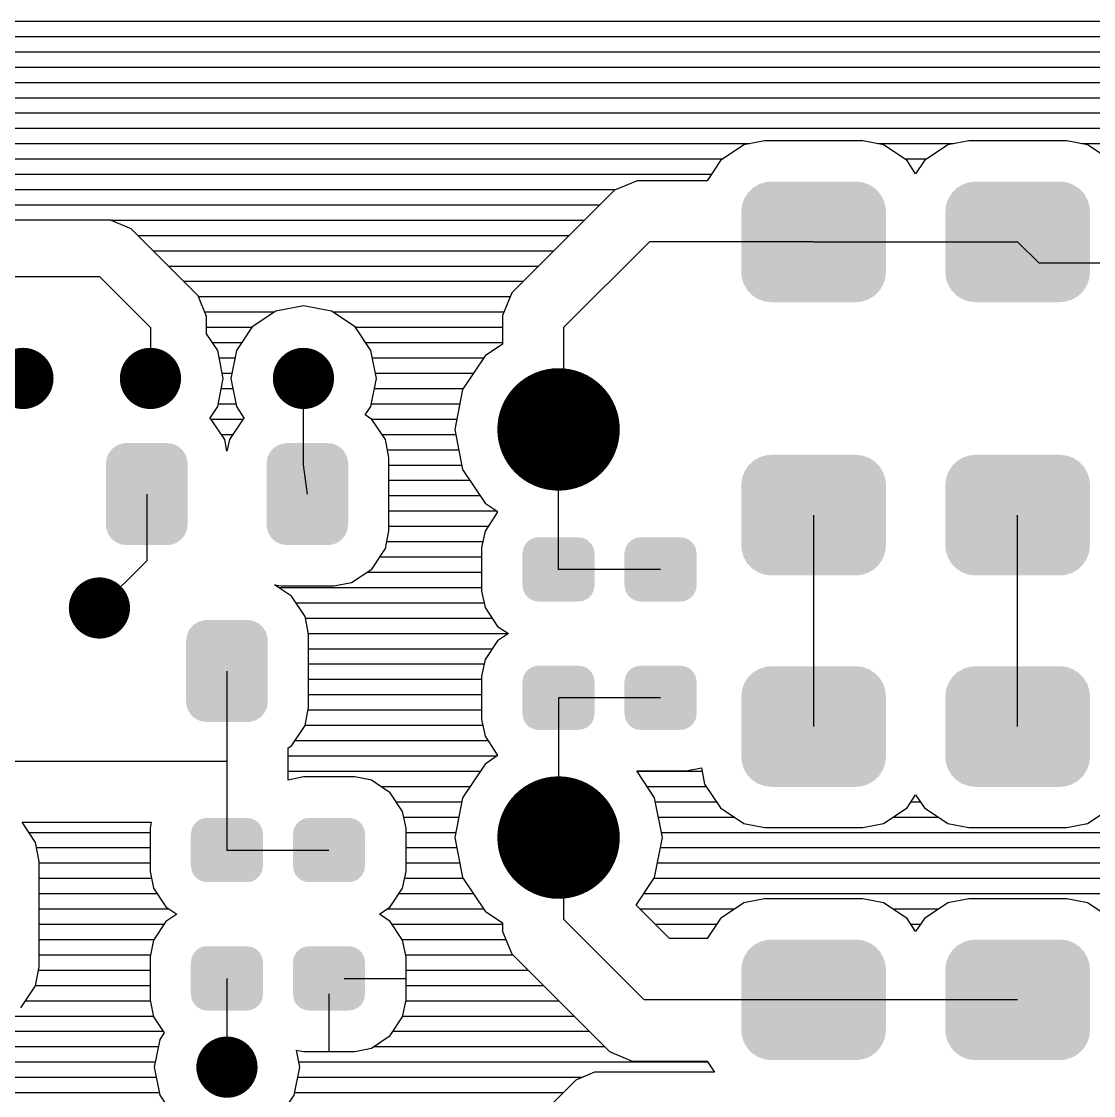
# Model space of a CAD drawing. Extents: x 295 to 953, y 10 to 290.
# Drawn here: x 612.27 to 642.96, y 228.35 to 259.1 of the extents above; entities that cross this region are included whole.
import ezdxf

# ---------------------------------------------------------------- set-up
doc = ezdxf.new("R2010")
doc.units = 0
doc.header["$LTSCALE"] = 5
doc.header["$MEASUREMENT"] = 0
doc.layers.get('0').update_dxf_attribs({"linetype": 'CONTINUOUS', "lineweight": 25})
doc.layers.add('DV-PEI-A6_BOT', color=7, linetype='CONTINUOUS')

msp = doc.modelspace()

# ---------------------------------------------------------------- linework, layer by layer
for points, const_width in [([(612.746, 248.878, -1), (611.869, 248.878, -1)], 0.876), ([(616.397, 248.878, -1), (615.521, 248.878, -1)], 0.876), ([(620.778, 248.878, -1), (619.902, 248.878, -1)], 0.876), ([(628.519, 247.418, -1), (626.766, 247.418, -1)], 1.753), ([(614.936, 242.306, -1), (614.06, 242.306, -1)], 0.876), ([(628.519, 235.734, -1), (626.766, 235.734, -1)], 1.753), ([(618.588, 229.162, -1), (617.711, 229.162, -1)], 0.876)]:
    msp.add_lwpolyline(points, format="xyb", close=True, dxfattribs=dict(const_width=const_width))
for points in [[(636.808, 254.206), (636.709, 254.311), (633.076, 254.206), (633.188, 254.311)], [(636.709, 254.311), (636.66, 254.343), (633.188, 254.311), (633.222, 254.343)], [(636.66, 254.343), (636.542, 254.421), (633.222, 254.343), (633.358, 254.421)], [(636.542, 254.421), (636.481, 254.443), (633.358, 254.421), (633.396, 254.443)], [(636.481, 254.443), (636.353, 254.49), (633.396, 254.443), (633.553, 254.49)], [(636.353, 254.49), (636.264, 254.5), (633.553, 254.49), (633.588, 254.5)], [(636.264, 254.5), (636.154, 254.513), (633.588, 254.5), (633.736, 254.513)], [(642.65, 254.206), (642.551, 254.311), (638.918, 254.206), (639.03, 254.311)], [(642.551, 254.311), (642.502, 254.343), (639.03, 254.311), (639.064, 254.343)], [(642.502, 254.343), (642.384, 254.421), (639.064, 254.343), (639.2, 254.421)], [(642.384, 254.421), (642.323, 254.443), (639.2, 254.421), (639.238, 254.443)], [(642.323, 254.443), (642.195, 254.49), (639.238, 254.443), (639.395, 254.49)], [(642.195, 254.49), (642.106, 254.5), (639.395, 254.49), (639.43, 254.5)], [(642.106, 254.5), (641.996, 254.513), (639.43, 254.5), (639.578, 254.513)], [(636.988, 253.85), (636.946, 253.991), (632.897, 253.85), (632.949, 253.991)], [(636.946, 253.991), (636.919, 254.039), (632.949, 253.991), (632.966, 254.039)], [(636.919, 254.039), (636.846, 254.165), (632.966, 254.039), (633.049, 254.165)], [(636.846, 254.165), (636.808, 254.206), (633.049, 254.165), (633.076, 254.206)], [(642.83, 253.85), (642.788, 253.991), (638.739, 253.85), (638.791, 253.991)], [(642.788, 253.991), (642.761, 254.039), (638.791, 253.991), (638.808, 254.039)], [(642.761, 254.039), (642.688, 254.165), (638.808, 254.039), (638.891, 254.165)], [(642.688, 254.165), (642.65, 254.206), (638.891, 254.165), (638.918, 254.206)], [(637.016, 253.651), (637.003, 253.799), (632.874, 253.651), (632.892, 253.799)], [(637.003, 253.799), (636.988, 253.85), (632.892, 253.799), (632.897, 253.85)], [(642.858, 253.651), (642.845, 253.799), (638.716, 253.651), (638.734, 253.799)], [(642.845, 253.799), (642.83, 253.85), (638.734, 253.799), (638.739, 253.85)], [(637.016, 251.922), (637.016, 253.651), (632.874, 251.922), (632.874, 253.651)], [(642.858, 251.922), (642.858, 253.651), (638.716, 251.922), (638.716, 253.651)], [(636.999, 251.774), (637.016, 251.922), (632.887, 251.774), (632.874, 251.922)], [(642.841, 251.774), (642.858, 251.922), (638.729, 251.774), (638.716, 251.922)], [(636.993, 251.723), (636.999, 251.774), (632.902, 251.723), (632.887, 251.774)], [(636.941, 251.582), (636.993, 251.723), (632.944, 251.582), (632.902, 251.723)], [(636.924, 251.535), (636.941, 251.582), (632.971, 251.535), (632.944, 251.582)], [(636.841, 251.408), (636.924, 251.535), (633.044, 251.408), (632.971, 251.535)], [(642.835, 251.723), (642.841, 251.774), (638.744, 251.723), (638.729, 251.774)], [(642.783, 251.582), (642.835, 251.723), (638.786, 251.582), (638.744, 251.723)], [(642.766, 251.535), (642.783, 251.582), (638.813, 251.535), (638.786, 251.582)], [(642.683, 251.408), (642.766, 251.535), (638.886, 251.408), (638.813, 251.535)], [(636.814, 251.368), (636.841, 251.408), (633.082, 251.368), (633.044, 251.408)], [(636.702, 251.263), (636.814, 251.368), (633.181, 251.263), (633.082, 251.368)], [(636.668, 251.23), (636.702, 251.263), (633.23, 251.23), (633.181, 251.263)], [(636.533, 251.152), (636.668, 251.23), (633.349, 251.152), (633.23, 251.23)], [(642.656, 251.368), (642.683, 251.408), (638.924, 251.368), (638.886, 251.408)], [(642.544, 251.263), (642.656, 251.368), (639.023, 251.263), (638.924, 251.368)], [(642.51, 251.23), (642.544, 251.263), (639.072, 251.23), (639.023, 251.263)], [(642.375, 251.152), (642.51, 251.23), (639.191, 251.152), (639.072, 251.23)], [(636.495, 251.13), (636.533, 251.152), (633.409, 251.13), (633.349, 251.152)], [(636.338, 251.084), (636.495, 251.13), (633.537, 251.084), (633.409, 251.13)], [(636.303, 251.073), (636.338, 251.084), (633.626, 251.073), (633.537, 251.084)], [(636.154, 251.06), (636.303, 251.073), (633.736, 251.06), (633.626, 251.073)], [(642.337, 251.13), (642.375, 251.152), (639.251, 251.13), (639.191, 251.152)], [(642.18, 251.084), (642.337, 251.13), (639.379, 251.084), (639.251, 251.13)], [(642.145, 251.073), (642.18, 251.084), (639.468, 251.073), (639.379, 251.084)], [(641.996, 251.06), (642.145, 251.073), (639.578, 251.06), (639.468, 251.073)], [(616.815, 246.881), (616.751, 246.935), (614.883, 246.881), (614.967, 246.935)], [(616.751, 246.935), (616.672, 246.971), (614.967, 246.935), (615.021, 246.971)], [(616.672, 246.971), (616.601, 247.003), (615.021, 246.971), (615.126, 247.003)], [(616.601, 247.003), (616.487, 247.02), (615.126, 247.003), (615.179, 247.02)], [(616.487, 247.02), (616.438, 247.027), (615.179, 247.02), (615.269, 247.027)], [(621.412, 246.881), (621.349, 246.935), (619.481, 246.881), (619.564, 246.935)], [(621.349, 246.935), (621.269, 246.971), (619.564, 246.935), (619.619, 246.971)], [(621.269, 246.971), (621.199, 247.003), (619.619, 246.971), (619.724, 247.003)], [(621.199, 247.003), (621.085, 247.02), (619.724, 247.003), (619.777, 247.02)], [(621.085, 247.02), (621.035, 247.027), (619.777, 247.02), (619.867, 247.027)], [(617.015, 246.533), (616.993, 246.606), (614.698, 246.533), (614.708, 246.606)], [(616.993, 246.606), (616.967, 246.69), (614.708, 246.606), (614.747, 246.69)], [(616.967, 246.69), (616.924, 246.756), (614.747, 246.69), (614.776, 246.756)], [(616.924, 246.756), (616.876, 246.828), (614.776, 246.756), (614.838, 246.828)], [(616.876, 246.828), (616.815, 246.881), (614.838, 246.828), (614.883, 246.881)], [(621.613, 246.533), (621.59, 246.606), (619.296, 246.533), (619.306, 246.606)], [(621.59, 246.606), (621.564, 246.69), (619.306, 246.606), (619.344, 246.69)], [(621.564, 246.69), (621.521, 246.756), (619.344, 246.69), (619.374, 246.756)], [(621.521, 246.756), (621.474, 246.828), (619.374, 246.756), (619.436, 246.828)], [(621.474, 246.828), (621.412, 246.881), (619.436, 246.828), (619.481, 246.881)], [(636.66, 246.521), (636.542, 246.599), (633.222, 246.521), (633.358, 246.599)], [(636.542, 246.599), (636.481, 246.621), (633.358, 246.599), (633.396, 246.621)], [(636.481, 246.621), (636.353, 246.667), (633.396, 246.621), (633.553, 246.667)], [(636.353, 246.667), (636.264, 246.678), (633.553, 246.667), (633.588, 246.678)], [(636.264, 246.678), (636.154, 246.691), (633.588, 246.678), (633.736, 246.691)], [(642.502, 246.521), (642.384, 246.599), (639.064, 246.521), (639.2, 246.599)], [(642.384, 246.599), (642.323, 246.621), (639.2, 246.599), (639.238, 246.621)], [(642.323, 246.621), (642.195, 246.667), (639.238, 246.621), (639.395, 246.667)], [(642.195, 246.667), (642.106, 246.678), (639.395, 246.667), (639.43, 246.678)], [(642.106, 246.678), (641.996, 246.691), (639.43, 246.678), (639.578, 246.691)], [(617.022, 246.442), (617.015, 246.533), (614.685, 246.442), (614.698, 246.533)], [(617.022, 244.69), (617.022, 246.442), (614.685, 244.69), (614.685, 246.442)], [(621.62, 246.442), (621.613, 246.533), (619.283, 246.442), (619.296, 246.533)], [(621.62, 244.69), (621.62, 246.442), (619.283, 244.69), (619.283, 246.442)], [(636.919, 246.216), (636.846, 246.343), (632.966, 246.216), (633.049, 246.343)], [(636.846, 246.343), (636.808, 246.383), (633.049, 246.343), (633.076, 246.383)], [(636.808, 246.383), (636.709, 246.489), (633.076, 246.383), (633.188, 246.489)], [(636.709, 246.489), (636.66, 246.521), (633.188, 246.489), (633.222, 246.521)], [(642.761, 246.216), (642.688, 246.343), (638.808, 246.216), (638.891, 246.343)], [(642.688, 246.343), (642.65, 246.383), (638.891, 246.343), (638.918, 246.383)], [(642.65, 246.383), (642.551, 246.489), (638.918, 246.383), (639.03, 246.489)], [(642.551, 246.489), (642.502, 246.521), (639.03, 246.489), (639.064, 246.521)], [(637.016, 245.829), (637.003, 245.977), (632.874, 245.829), (632.892, 245.977)], [(637.003, 245.977), (636.988, 246.028), (632.892, 245.977), (632.897, 246.028)], [(636.988, 246.028), (636.946, 246.169), (632.897, 246.028), (632.949, 246.169)], [(636.946, 246.169), (636.919, 246.216), (632.949, 246.169), (632.966, 246.216)], [(642.858, 245.829), (642.845, 245.977), (638.716, 245.829), (638.734, 245.977)], [(642.845, 245.977), (642.83, 246.028), (638.734, 245.977), (638.739, 246.028)], [(642.83, 246.028), (642.788, 246.169), (638.739, 246.028), (638.791, 246.169)], [(642.788, 246.169), (642.761, 246.216), (638.791, 246.169), (638.808, 246.216)], [(637.016, 244.1), (637.016, 245.829), (632.874, 244.1), (632.874, 245.829)], [(642.858, 244.1), (642.858, 245.829), (638.716, 244.1), (638.716, 245.829)], [(617.009, 244.599), (617.022, 244.69), (614.692, 244.599), (614.685, 244.69)], [(616.999, 244.527), (617.009, 244.599), (614.714, 244.527), (614.692, 244.599)], [(616.96, 244.442), (616.999, 244.527), (614.74, 244.442), (614.714, 244.527)], [(616.931, 244.376), (616.96, 244.442), (614.783, 244.376), (614.74, 244.442)], [(621.607, 244.599), (621.62, 244.69), (619.29, 244.599), (619.283, 244.69)], [(621.596, 244.527), (621.607, 244.599), (619.312, 244.527), (619.29, 244.599)], [(621.558, 244.442), (621.596, 244.527), (619.338, 244.442), (619.312, 244.527)], [(621.528, 244.376), (621.558, 244.442), (619.381, 244.376), (619.338, 244.442)], [(616.869, 244.304), (616.931, 244.376), (614.831, 244.304), (614.783, 244.376)], [(616.824, 244.251), (616.869, 244.304), (614.892, 244.251), (614.831, 244.304)], [(616.741, 244.197), (616.824, 244.251), (614.956, 244.197), (614.892, 244.251)], [(616.686, 244.161), (616.741, 244.197), (615.035, 244.161), (614.956, 244.197)], [(616.581, 244.129), (616.686, 244.161), (615.106, 244.129), (615.035, 244.161)], [(616.528, 244.113), (616.581, 244.129), (615.22, 244.113), (615.106, 244.129)], [(621.466, 244.304), (621.528, 244.376), (619.428, 244.304), (619.381, 244.376)], [(621.421, 244.251), (621.466, 244.304), (619.49, 244.251), (619.428, 244.304)], [(621.338, 244.197), (621.421, 244.251), (619.554, 244.197), (619.49, 244.251)], [(621.283, 244.161), (621.338, 244.197), (619.633, 244.161), (619.554, 244.197)], [(621.179, 244.129), (621.283, 244.161), (619.704, 244.129), (619.633, 244.161)], [(621.126, 244.113), (621.179, 244.129), (619.818, 244.113), (619.704, 244.129)], [(628.648, 244.016), (628.592, 244.133), (626.635, 244.016), (626.696, 244.133)], [(628.592, 244.133), (628.58, 244.145), (626.696, 244.133), (626.702, 244.145)], [(628.58, 244.145), (628.491, 244.238), (626.702, 244.145), (626.797, 244.238)], [(628.491, 244.238), (628.474, 244.247), (626.797, 244.238), (626.807, 244.247)], [(628.474, 244.247), (628.362, 244.306), (626.807, 244.247), (626.928, 244.306)], [(628.362, 244.306), (628.334, 244.311), (626.928, 244.306), (626.938, 244.311)], [(628.334, 244.311), (628.218, 244.331), (626.938, 244.311), (627.067, 244.331)], [(631.569, 244.016), (631.513, 244.133), (629.556, 244.016), (629.617, 244.133)], [(631.513, 244.133), (631.501, 244.145), (629.617, 244.133), (629.623, 244.145)], [(631.501, 244.145), (631.412, 244.238), (629.623, 244.145), (629.718, 244.238)], [(631.412, 244.238), (631.395, 244.247), (629.718, 244.238), (629.728, 244.247)], [(631.395, 244.247), (631.283, 244.306), (629.728, 244.247), (629.849, 244.306)], [(631.283, 244.306), (631.255, 244.311), (629.849, 244.306), (629.859, 244.311)], [(631.255, 244.311), (631.139, 244.331), (629.859, 244.311), (629.988, 244.331)], [(616.438, 244.106), (616.528, 244.113), (615.269, 244.106), (615.22, 244.113)], [(621.035, 244.106), (621.126, 244.113), (619.867, 244.106), (619.818, 244.113)], [(628.677, 242.949), (628.677, 243.872), (626.609, 242.949), (626.609, 243.872)], [(628.674, 243.872), (628.655, 244.001), (626.612, 243.872), (626.632, 244.001)], [(628.655, 244.001), (628.648, 244.016), (626.632, 244.001), (626.635, 244.016)], [(631.598, 242.949), (631.598, 243.872), (629.53, 242.949), (629.53, 243.872)], [(631.595, 243.872), (631.576, 244.001), (629.533, 243.872), (629.553, 244.001)], [(631.576, 244.001), (631.569, 244.016), (629.553, 244.001), (629.556, 244.016)], [(636.999, 243.952), (637.016, 244.1), (632.887, 243.952), (632.874, 244.1)], [(636.993, 243.901), (636.999, 243.952), (632.902, 243.901), (632.887, 243.952)], [(636.941, 243.76), (636.993, 243.901), (632.944, 243.76), (632.902, 243.901)], [(642.841, 243.952), (642.858, 244.1), (638.729, 243.952), (638.716, 244.1)], [(642.835, 243.901), (642.841, 243.952), (638.744, 243.901), (638.729, 243.952)], [(642.783, 243.76), (642.835, 243.901), (638.786, 243.76), (638.744, 243.901)], [(636.924, 243.713), (636.941, 243.76), (632.971, 243.713), (632.944, 243.76)], [(636.841, 243.586), (636.924, 243.713), (633.044, 243.586), (632.971, 243.713)], [(636.814, 243.545), (636.841, 243.586), (633.082, 243.545), (633.044, 243.586)], [(636.702, 243.44), (636.814, 243.545), (633.181, 243.44), (633.082, 243.545)], [(642.766, 243.713), (642.783, 243.76), (638.813, 243.713), (638.786, 243.76)], [(642.683, 243.586), (642.766, 243.713), (638.886, 243.586), (638.813, 243.713)], [(642.656, 243.545), (642.683, 243.586), (638.924, 243.545), (638.886, 243.586)], [(642.544, 243.44), (642.656, 243.545), (639.023, 243.44), (638.924, 243.545)], [(636.668, 243.408), (636.702, 243.44), (633.23, 243.408), (633.181, 243.44)], [(636.533, 243.33), (636.668, 243.408), (633.349, 243.33), (633.23, 243.408)], [(636.495, 243.308), (636.533, 243.33), (633.409, 243.308), (633.349, 243.33)], [(636.338, 243.261), (636.495, 243.308), (633.537, 243.261), (633.409, 243.308)], [(636.303, 243.251), (636.338, 243.261), (633.626, 243.251), (633.537, 243.261)], [(636.154, 243.238), (636.303, 243.251), (633.736, 243.238), (633.626, 243.251)], [(642.51, 243.408), (642.544, 243.44), (639.072, 243.408), (639.023, 243.44)], [(642.375, 243.33), (642.51, 243.408), (639.191, 243.33), (639.072, 243.408)], [(642.337, 243.308), (642.375, 243.33), (639.251, 243.308), (639.191, 243.33)], [(642.18, 243.261), (642.337, 243.308), (639.379, 243.261), (639.251, 243.308)], [(642.145, 243.251), (642.18, 243.261), (639.468, 243.251), (639.379, 243.261)], [(641.996, 243.238), (642.145, 243.251), (639.578, 243.238), (639.468, 243.251)], [(628.653, 242.819), (628.674, 242.949), (626.63, 242.819), (626.612, 242.949)], [(631.574, 242.819), (631.595, 242.949), (629.551, 242.819), (629.533, 242.949)], [(628.651, 242.805), (628.653, 242.819), (626.637, 242.805), (626.63, 242.819)], [(628.59, 242.688), (628.651, 242.805), (626.693, 242.688), (626.637, 242.805)], [(628.583, 242.675), (628.59, 242.688), (626.705, 242.675), (626.693, 242.688)], [(628.488, 242.583), (628.583, 242.675), (626.794, 242.583), (626.705, 242.675)], [(631.572, 242.805), (631.574, 242.819), (629.558, 242.805), (629.551, 242.819)], [(631.511, 242.688), (631.572, 242.805), (629.614, 242.688), (629.558, 242.805)], [(631.504, 242.675), (631.511, 242.688), (629.626, 242.675), (629.614, 242.688)], [(631.409, 242.583), (631.504, 242.675), (629.715, 242.583), (629.626, 242.675)], [(628.479, 242.574), (628.488, 242.583), (626.811, 242.574), (626.794, 242.583)], [(628.357, 242.514), (628.479, 242.574), (626.923, 242.514), (626.811, 242.574)], [(628.347, 242.51), (628.357, 242.514), (626.951, 242.51), (626.923, 242.514)], [(628.218, 242.49), (628.347, 242.51), (627.067, 242.49), (626.951, 242.51)], [(631.4, 242.574), (631.409, 242.583), (629.732, 242.574), (629.715, 242.583)], [(631.278, 242.514), (631.4, 242.574), (629.844, 242.514), (629.732, 242.574)], [(631.268, 242.51), (631.278, 242.514), (629.872, 242.51), (629.844, 242.514)], [(631.139, 242.49), (631.268, 242.51), (629.988, 242.49), (629.872, 242.51)], [(619.263, 241.625), (619.22, 241.691), (617.043, 241.625), (617.072, 241.691)], [(619.22, 241.691), (619.172, 241.763), (617.072, 241.691), (617.134, 241.763)], [(619.172, 241.763), (619.111, 241.816), (617.134, 241.763), (617.179, 241.816)], [(619.111, 241.816), (619.047, 241.87), (617.179, 241.816), (617.262, 241.87)], [(619.047, 241.87), (618.968, 241.906), (617.262, 241.87), (617.317, 241.906)], [(618.968, 241.906), (618.897, 241.938), (617.317, 241.906), (617.422, 241.938)], [(618.897, 241.938), (618.783, 241.955), (617.422, 241.938), (617.475, 241.955)], [(618.783, 241.955), (618.734, 241.962), (617.475, 241.955), (617.565, 241.962)], [(619.318, 241.377), (619.311, 241.468), (616.981, 241.377), (616.994, 241.468)], [(619.318, 239.625), (619.318, 241.377), (616.981, 239.625), (616.981, 241.377)], [(619.311, 241.468), (619.289, 241.541), (616.994, 241.468), (617.004, 241.541)], [(619.289, 241.541), (619.263, 241.625), (617.004, 241.541), (617.043, 241.625)], [(628.648, 240.341), (628.592, 240.458), (626.635, 240.341), (626.696, 240.458)], [(628.592, 240.458), (628.58, 240.471), (626.696, 240.458), (626.702, 240.471)], [(628.58, 240.471), (628.491, 240.564), (626.702, 240.471), (626.797, 240.564)], [(628.491, 240.564), (628.474, 240.573), (626.797, 240.564), (626.807, 240.573)], [(628.474, 240.573), (628.362, 240.632), (626.807, 240.573), (626.928, 240.632)], [(628.362, 240.632), (628.334, 240.636), (626.928, 240.632), (626.938, 240.636)], [(628.334, 240.636), (628.218, 240.656), (626.938, 240.636), (627.067, 240.656)], [(631.569, 240.341), (631.513, 240.458), (629.556, 240.341), (629.617, 240.458)], [(631.513, 240.458), (631.501, 240.471), (629.617, 240.458), (629.623, 240.471)], [(631.501, 240.471), (631.412, 240.564), (629.623, 240.471), (629.718, 240.564)], [(631.412, 240.564), (631.395, 240.573), (629.718, 240.564), (629.728, 240.573)], [(631.395, 240.573), (631.283, 240.632), (629.728, 240.573), (629.849, 240.632)], [(631.283, 240.632), (631.255, 240.636), (629.849, 240.632), (629.859, 240.636)], [(631.255, 240.636), (631.139, 240.656), (629.859, 240.636), (629.988, 240.656)], [(636.709, 240.436), (636.66, 240.468), (633.188, 240.436), (633.222, 240.468)], [(636.66, 240.468), (636.542, 240.546), (633.222, 240.468), (633.358, 240.546)], [(636.542, 240.546), (636.481, 240.568), (633.358, 240.546), (633.396, 240.568)], [(636.481, 240.568), (636.353, 240.615), (633.396, 240.568), (633.553, 240.615)], [(636.353, 240.615), (636.264, 240.626), (633.553, 240.615), (633.588, 240.626)], [(636.264, 240.626), (636.154, 240.638), (633.588, 240.626), (633.736, 240.638)], [(642.551, 240.436), (642.502, 240.468), (639.03, 240.436), (639.064, 240.468)], [(642.502, 240.468), (642.384, 240.546), (639.064, 240.468), (639.2, 240.546)], [(642.384, 240.546), (642.323, 240.568), (639.2, 240.546), (639.238, 240.568)], [(642.323, 240.568), (642.195, 240.615), (639.238, 240.568), (639.395, 240.615)], [(642.195, 240.615), (642.106, 240.626), (639.395, 240.615), (639.43, 240.626)], [(642.106, 240.626), (641.996, 240.638), (639.43, 240.626), (639.578, 240.638)], [(628.677, 239.274), (628.677, 240.197), (626.609, 239.274), (626.609, 240.197)], [(628.674, 240.197), (628.655, 240.327), (626.612, 240.197), (626.632, 240.327)], [(628.655, 240.327), (628.648, 240.341), (626.632, 240.327), (626.635, 240.341)], [(631.598, 239.274), (631.598, 240.197), (629.53, 239.274), (629.53, 240.197)], [(631.595, 240.197), (631.576, 240.327), (629.533, 240.197), (629.553, 240.327)], [(631.576, 240.327), (631.569, 240.341), (629.553, 240.327), (629.556, 240.341)], [(636.946, 240.117), (636.919, 240.164), (632.949, 240.117), (632.966, 240.164)], [(636.919, 240.164), (636.846, 240.29), (632.966, 240.164), (633.049, 240.29)], [(636.846, 240.29), (636.808, 240.331), (633.049, 240.29), (633.076, 240.331)], [(636.808, 240.331), (636.709, 240.436), (633.076, 240.331), (633.188, 240.436)], [(642.788, 240.117), (642.761, 240.164), (638.791, 240.117), (638.808, 240.164)], [(642.761, 240.164), (642.688, 240.29), (638.808, 240.164), (638.891, 240.29)], [(642.688, 240.29), (642.65, 240.331), (638.891, 240.29), (638.918, 240.331)], [(642.65, 240.331), (642.551, 240.436), (638.918, 240.331), (639.03, 240.436)], [(637.016, 239.777), (637.003, 239.925), (632.874, 239.777), (632.892, 239.925)], [(637.003, 239.925), (636.988, 239.976), (632.892, 239.925), (632.897, 239.976)], [(636.988, 239.976), (636.946, 240.117), (632.897, 239.976), (632.949, 240.117)], [(642.858, 239.777), (642.845, 239.925), (638.716, 239.777), (638.734, 239.925)], [(642.845, 239.925), (642.83, 239.976), (638.734, 239.925), (638.739, 239.976)], [(642.83, 239.976), (642.788, 240.117), (638.739, 239.976), (638.791, 240.117)], [(619.305, 239.534), (619.318, 239.625), (616.988, 239.534), (616.981, 239.625)], [(619.295, 239.462), (619.305, 239.534), (617.01, 239.462), (616.988, 239.534)], [(637.016, 238.047), (637.016, 239.777), (632.874, 238.047), (632.874, 239.777)], [(642.858, 238.047), (642.858, 239.777), (638.716, 238.047), (638.716, 239.777)], [(619.256, 239.377), (619.295, 239.462), (617.036, 239.377), (617.01, 239.462)], [(619.227, 239.311), (619.256, 239.377), (617.079, 239.311), (617.036, 239.377)], [(619.165, 239.239), (619.227, 239.311), (617.127, 239.239), (617.079, 239.311)], [(619.12, 239.186), (619.165, 239.239), (617.188, 239.186), (617.127, 239.239)], [(628.653, 239.145), (628.674, 239.274), (626.63, 239.145), (626.612, 239.274)], [(631.574, 239.145), (631.595, 239.274), (629.551, 239.145), (629.533, 239.274)], [(619.036, 239.132), (619.12, 239.186), (617.252, 239.132), (617.188, 239.186)], [(618.982, 239.096), (619.036, 239.132), (617.331, 239.096), (617.252, 239.132)], [(618.877, 239.064), (618.982, 239.096), (617.402, 239.064), (617.331, 239.096)], [(618.824, 239.048), (618.877, 239.064), (617.516, 239.048), (617.402, 239.064)], [(618.734, 239.041), (618.824, 239.048), (617.565, 239.041), (617.516, 239.048)], [(628.651, 239.13), (628.653, 239.145), (626.637, 239.13), (626.63, 239.145)], [(628.59, 239.013), (628.651, 239.13), (626.693, 239.013), (626.637, 239.13)], [(628.583, 239.001), (628.59, 239.013), (626.705, 239.001), (626.693, 239.013)], [(628.488, 238.908), (628.583, 239.001), (626.794, 238.908), (626.705, 239.001)], [(628.479, 238.899), (628.488, 238.908), (626.811, 238.899), (626.794, 238.908)], [(631.572, 239.13), (631.574, 239.145), (629.558, 239.13), (629.551, 239.145)], [(631.511, 239.013), (631.572, 239.13), (629.614, 239.013), (629.558, 239.13)], [(631.504, 239.001), (631.511, 239.013), (629.626, 239.001), (629.614, 239.013)], [(631.409, 238.908), (631.504, 239.001), (629.715, 238.908), (629.626, 239.001)], [(631.4, 238.899), (631.409, 238.908), (629.732, 238.899), (629.715, 238.908)], [(628.357, 238.84), (628.479, 238.899), (626.923, 238.84), (626.811, 238.899)], [(628.347, 238.835), (628.357, 238.84), (626.951, 238.835), (626.923, 238.84)], [(628.218, 238.816), (628.347, 238.835), (627.067, 238.816), (626.951, 238.835)], [(631.278, 238.84), (631.4, 238.899), (629.844, 238.84), (629.732, 238.899)], [(631.268, 238.835), (631.278, 238.84), (629.872, 238.835), (629.844, 238.84)], [(631.139, 238.816), (631.268, 238.835), (629.988, 238.816), (629.872, 238.835)], [(636.999, 237.899), (637.016, 238.047), (632.887, 237.899), (632.874, 238.047)], [(642.841, 237.899), (642.858, 238.047), (638.729, 237.899), (638.716, 238.047)], [(636.993, 237.848), (636.999, 237.899), (632.902, 237.848), (632.887, 237.899)], [(636.941, 237.707), (636.993, 237.848), (632.944, 237.707), (632.902, 237.848)], [(636.924, 237.66), (636.941, 237.707), (632.971, 237.66), (632.944, 237.707)], [(642.835, 237.848), (642.841, 237.899), (638.744, 237.848), (638.729, 237.899)], [(642.783, 237.707), (642.835, 237.848), (638.786, 237.707), (638.744, 237.848)], [(642.766, 237.66), (642.783, 237.707), (638.813, 237.66), (638.786, 237.707)], [(636.841, 237.534), (636.924, 237.66), (633.044, 237.534), (632.971, 237.66)], [(636.814, 237.493), (636.841, 237.534), (633.082, 237.493), (633.044, 237.534)], [(636.702, 237.388), (636.814, 237.493), (633.181, 237.388), (633.082, 237.493)], [(636.668, 237.356), (636.702, 237.388), (633.23, 237.356), (633.181, 237.388)], [(642.683, 237.534), (642.766, 237.66), (638.886, 237.534), (638.813, 237.66)], [(642.656, 237.493), (642.683, 237.534), (638.924, 237.493), (638.886, 237.534)], [(642.544, 237.388), (642.656, 237.493), (639.023, 237.388), (638.924, 237.493)], [(642.51, 237.356), (642.544, 237.388), (639.072, 237.356), (639.023, 237.388)], [(636.533, 237.278), (636.668, 237.356), (633.349, 237.278), (633.23, 237.356)], [(636.495, 237.256), (636.533, 237.278), (633.409, 237.256), (633.349, 237.278)], [(636.338, 237.209), (636.495, 237.256), (633.537, 237.209), (633.409, 237.256)], [(636.303, 237.199), (636.338, 237.209), (633.626, 237.199), (633.537, 237.209)], [(636.154, 237.186), (636.303, 237.199), (633.736, 237.186), (633.626, 237.199)], [(642.375, 237.278), (642.51, 237.356), (639.191, 237.278), (639.072, 237.356)], [(642.337, 237.256), (642.375, 237.278), (639.251, 237.256), (639.191, 237.278)], [(642.18, 237.209), (642.337, 237.256), (639.379, 237.209), (639.251, 237.256)], [(642.145, 237.199), (642.18, 237.209), (639.468, 237.199), (639.379, 237.209)], [(641.996, 237.186), (642.145, 237.199), (639.578, 237.186), (639.468, 237.199)], [(619.087, 236.113), (618.998, 236.205), (617.209, 236.113), (617.304, 236.205)], [(618.998, 236.205), (618.981, 236.215), (617.304, 236.205), (617.313, 236.215)], [(618.981, 236.215), (618.869, 236.274), (617.313, 236.215), (617.435, 236.274)], [(618.869, 236.274), (618.841, 236.278), (617.435, 236.274), (617.445, 236.278)], [(618.841, 236.278), (618.725, 236.298), (617.445, 236.278), (617.574, 236.298)], [(622.008, 236.113), (621.919, 236.205), (620.13, 236.113), (620.225, 236.205)], [(621.919, 236.205), (621.902, 236.215), (620.225, 236.205), (620.234, 236.215)], [(621.902, 236.215), (621.79, 236.274), (620.234, 236.215), (620.356, 236.274)], [(621.79, 236.274), (621.762, 236.278), (620.356, 236.274), (620.366, 236.278)], [(621.762, 236.278), (621.646, 236.298), (620.366, 236.278), (620.495, 236.298)], [(619.183, 234.916), (619.183, 235.839), (617.115, 234.916), (617.115, 235.839)], [(619.181, 235.839), (619.162, 235.969), (617.118, 235.839), (617.139, 235.969)], [(619.162, 235.969), (619.155, 235.983), (617.139, 235.969), (617.142, 235.983)], [(619.155, 235.983), (619.099, 236.1), (617.142, 235.983), (617.202, 236.1)], [(619.099, 236.1), (619.087, 236.113), (617.202, 236.1), (617.209, 236.113)], [(622.104, 234.916), (622.104, 235.839), (620.036, 234.916), (620.036, 235.839)], [(622.102, 235.839), (622.083, 235.969), (620.039, 235.839), (620.06, 235.969)], [(622.083, 235.969), (622.076, 235.983), (620.06, 235.969), (620.063, 235.983)], [(622.076, 235.983), (622.02, 236.1), (620.063, 235.983), (620.123, 236.1)], [(622.02, 236.1), (622.008, 236.113), (620.123, 236.1), (620.13, 236.113)], [(619.16, 234.787), (619.181, 234.916), (617.137, 234.787), (617.118, 234.916)], [(622.081, 234.787), (622.102, 234.916), (620.058, 234.787), (620.039, 234.916)], [(619.157, 234.772), (619.16, 234.787), (617.144, 234.772), (617.137, 234.787)], [(619.096, 234.655), (619.157, 234.772), (617.2, 234.655), (617.144, 234.772)], [(619.09, 234.643), (619.096, 234.655), (617.212, 234.643), (617.2, 234.655)], [(618.995, 234.55), (619.09, 234.643), (617.301, 234.55), (617.212, 234.643)], [(622.078, 234.772), (622.081, 234.787), (620.065, 234.772), (620.058, 234.787)], [(622.017, 234.655), (622.078, 234.772), (620.121, 234.655), (620.065, 234.772)], [(622.011, 234.643), (622.017, 234.655), (620.133, 234.643), (620.121, 234.655)], [(621.916, 234.55), (622.011, 234.643), (620.222, 234.55), (620.133, 234.643)], [(618.985, 234.541), (618.995, 234.55), (617.318, 234.541), (617.301, 234.55)], [(618.864, 234.482), (618.985, 234.541), (617.43, 234.482), (617.318, 234.541)], [(618.854, 234.477), (618.864, 234.482), (617.458, 234.477), (617.43, 234.482)], [(618.725, 234.458), (618.854, 234.477), (617.574, 234.458), (617.458, 234.477)], [(621.906, 234.541), (621.916, 234.55), (620.239, 234.541), (620.222, 234.55)], [(621.785, 234.482), (621.906, 234.541), (620.351, 234.482), (620.239, 234.541)], [(621.775, 234.477), (621.785, 234.482), (620.379, 234.477), (620.351, 234.482)], [(621.646, 234.458), (621.775, 234.477), (620.495, 234.458), (620.379, 234.477)], [(636.481, 232.746), (636.353, 232.793), (633.396, 232.746), (633.553, 232.793)], [(636.353, 232.793), (636.264, 232.803), (633.553, 232.793), (633.588, 232.803)], [(636.264, 232.803), (636.154, 232.816), (633.588, 232.803), (633.736, 232.816)], [(642.323, 232.746), (642.195, 232.793), (639.238, 232.746), (639.395, 232.793)], [(642.195, 232.793), (642.106, 232.803), (639.395, 232.793), (639.43, 232.803)], [(642.106, 232.803), (641.996, 232.816), (639.43, 232.803), (639.578, 232.816)], [(619.087, 232.438), (618.998, 232.531), (617.209, 232.438), (617.304, 232.531)], [(618.998, 232.531), (618.981, 232.54), (617.304, 232.531), (617.313, 232.54)], [(618.981, 232.54), (618.869, 232.599), (617.313, 232.54), (617.435, 232.599)], [(618.869, 232.599), (618.841, 232.604), (617.435, 232.599), (617.445, 232.604)], [(618.841, 232.604), (618.725, 232.623), (617.445, 232.604), (617.574, 232.623)], [(622.008, 232.438), (621.919, 232.531), (620.13, 232.438), (620.225, 232.531)], [(621.919, 232.531), (621.902, 232.54), (620.225, 232.531), (620.234, 232.54)], [(621.902, 232.54), (621.79, 232.599), (620.234, 232.54), (620.356, 232.599)], [(621.79, 232.599), (621.762, 232.604), (620.356, 232.599), (620.366, 232.604)], [(621.762, 232.604), (621.646, 232.623), (620.366, 232.604), (620.495, 232.623)], [(636.919, 232.341), (636.846, 232.468), (632.966, 232.341), (633.049, 232.468)], [(636.846, 232.468), (636.808, 232.509), (633.049, 232.468), (633.076, 232.509)], [(636.808, 232.509), (636.709, 232.614), (633.076, 232.509), (633.188, 232.614)], [(636.709, 232.614), (636.66, 232.646), (633.188, 232.614), (633.222, 232.646)], [(636.66, 232.646), (636.542, 232.724), (633.222, 232.646), (633.358, 232.724)], [(636.542, 232.724), (636.481, 232.746), (633.358, 232.724), (633.396, 232.746)], [(642.761, 232.341), (642.688, 232.468), (638.808, 232.341), (638.891, 232.468)], [(642.688, 232.468), (642.65, 232.509), (638.891, 232.468), (638.918, 232.509)], [(642.65, 232.509), (642.551, 232.614), (638.918, 232.509), (639.03, 232.614)], [(642.551, 232.614), (642.502, 232.646), (639.03, 232.614), (639.064, 232.646)], [(642.502, 232.646), (642.384, 232.724), (639.064, 232.646), (639.2, 232.724)], [(642.384, 232.724), (642.323, 232.746), (639.2, 232.724), (639.238, 232.746)], [(619.183, 231.242), (619.183, 232.165), (617.115, 231.242), (617.115, 232.165)], [(619.181, 232.165), (619.162, 232.294), (617.118, 232.165), (617.139, 232.294)], [(619.162, 232.294), (619.155, 232.309), (617.139, 232.294), (617.142, 232.309)], [(619.155, 232.309), (619.099, 232.426), (617.142, 232.309), (617.202, 232.426)], [(619.099, 232.426), (619.087, 232.438), (617.202, 232.426), (617.209, 232.438)], [(622.104, 231.242), (622.104, 232.165), (620.036, 231.242), (620.036, 232.165)], [(622.102, 232.165), (622.083, 232.294), (620.039, 232.165), (620.06, 232.294)], [(622.083, 232.294), (622.076, 232.309), (620.06, 232.294), (620.063, 232.309)], [(622.076, 232.309), (622.02, 232.426), (620.063, 232.309), (620.123, 232.426)], [(622.02, 232.426), (622.008, 232.438), (620.123, 232.426), (620.13, 232.438)], [(637.003, 232.102), (636.988, 232.153), (632.892, 232.102), (632.897, 232.153)], [(636.988, 232.153), (636.946, 232.294), (632.897, 232.153), (632.949, 232.294)], [(636.946, 232.294), (636.919, 232.341), (632.949, 232.294), (632.966, 232.341)], [(642.845, 232.102), (642.83, 232.153), (638.734, 232.102), (638.739, 232.153)], [(642.83, 232.153), (642.788, 232.294), (638.739, 232.153), (638.791, 232.294)], [(642.788, 232.294), (642.761, 232.341), (638.791, 232.294), (638.808, 232.341)], [(637.016, 231.954), (637.003, 232.102), (632.874, 231.954), (632.892, 232.102)], [(637.016, 230.225), (637.016, 231.954), (632.874, 230.225), (632.874, 231.954)], [(642.858, 231.954), (642.845, 232.102), (638.716, 231.954), (638.734, 232.102)], [(642.858, 230.225), (642.858, 231.954), (638.716, 230.225), (638.716, 231.954)], [(619.16, 231.112), (619.181, 231.242), (617.137, 231.112), (617.118, 231.242)], [(622.081, 231.112), (622.102, 231.242), (620.058, 231.112), (620.039, 231.242)], [(619.157, 231.097), (619.16, 231.112), (617.144, 231.097), (617.137, 231.112)], [(619.096, 230.98), (619.157, 231.097), (617.2, 230.98), (617.144, 231.097)], [(619.09, 230.968), (619.096, 230.98), (617.212, 230.968), (617.2, 230.98)], [(618.995, 230.875), (619.09, 230.968), (617.301, 230.875), (617.212, 230.968)], [(622.078, 231.097), (622.081, 231.112), (620.065, 231.097), (620.058, 231.112)], [(622.017, 230.98), (622.078, 231.097), (620.121, 230.98), (620.065, 231.097)], [(622.011, 230.968), (622.017, 230.98), (620.133, 230.968), (620.121, 230.98)], [(621.916, 230.875), (622.011, 230.968), (620.222, 230.875), (620.133, 230.968)], [(618.985, 230.866), (618.995, 230.875), (617.318, 230.866), (617.301, 230.875)], [(618.864, 230.807), (618.985, 230.866), (617.43, 230.807), (617.318, 230.866)], [(618.854, 230.802), (618.864, 230.807), (617.458, 230.802), (617.43, 230.807)], [(618.725, 230.783), (618.854, 230.802), (617.574, 230.783), (617.458, 230.802)], [(621.906, 230.866), (621.916, 230.875), (620.239, 230.866), (620.222, 230.875)], [(621.785, 230.807), (621.906, 230.866), (620.351, 230.807), (620.239, 230.866)], [(621.775, 230.802), (621.785, 230.807), (620.379, 230.802), (620.351, 230.807)], [(621.646, 230.783), (621.775, 230.802), (620.495, 230.783), (620.379, 230.802)], [(636.999, 230.077), (637.016, 230.225), (632.887, 230.077), (632.874, 230.225)], [(636.993, 230.026), (636.999, 230.077), (632.902, 230.026), (632.887, 230.077)], [(636.941, 229.885), (636.993, 230.026), (632.944, 229.885), (632.902, 230.026)], [(642.841, 230.077), (642.858, 230.225), (638.729, 230.077), (638.716, 230.225)], [(642.835, 230.026), (642.841, 230.077), (638.744, 230.026), (638.729, 230.077)], [(642.783, 229.885), (642.835, 230.026), (638.786, 229.885), (638.744, 230.026)], [(636.924, 229.838), (636.941, 229.885), (632.971, 229.838), (632.944, 229.885)], [(636.841, 229.711), (636.924, 229.838), (633.044, 229.711), (632.971, 229.838)], [(636.814, 229.67), (636.841, 229.711), (633.082, 229.67), (633.044, 229.711)], [(642.766, 229.838), (642.783, 229.885), (638.813, 229.838), (638.786, 229.885)], [(642.683, 229.711), (642.766, 229.838), (638.886, 229.711), (638.813, 229.838)], [(642.656, 229.67), (642.683, 229.711), (638.924, 229.67), (638.886, 229.711)], [(636.702, 229.565), (636.814, 229.67), (633.181, 229.565), (633.082, 229.67)], [(636.668, 229.533), (636.702, 229.565), (633.23, 229.533), (633.181, 229.565)], [(636.533, 229.455), (636.668, 229.533), (633.349, 229.455), (633.23, 229.533)], [(636.495, 229.433), (636.533, 229.455), (633.409, 229.433), (633.349, 229.455)], [(636.338, 229.387), (636.495, 229.433), (633.537, 229.387), (633.409, 229.433)], [(636.303, 229.376), (636.338, 229.387), (633.626, 229.376), (633.537, 229.387)], [(636.154, 229.363), (636.303, 229.376), (633.736, 229.363), (633.626, 229.376)], [(642.544, 229.565), (642.656, 229.67), (639.023, 229.565), (638.924, 229.67)], [(642.51, 229.533), (642.544, 229.565), (639.072, 229.533), (639.023, 229.565)], [(642.375, 229.455), (642.51, 229.533), (639.191, 229.455), (639.072, 229.533)], [(642.337, 229.433), (642.375, 229.455), (639.251, 229.433), (639.191, 229.455)], [(642.18, 229.387), (642.337, 229.433), (639.379, 229.387), (639.251, 229.433)], [(642.145, 229.376), (642.18, 229.387), (639.468, 229.376), (639.379, 229.387)], [(641.996, 229.363), (642.145, 229.376), (639.578, 229.363), (639.468, 229.376)]]:
    msp.add_solid(points)
at = {"layer": 'DV-PEI-A6_BOT'}
for p, q in [((698.459, 259.096), (531.25, 259.096)), ((698.161, 258.658), (530.812, 258.658)), ((697.975, 258.22), (530.373, 258.22)), ((697.887, 257.782), (529.976, 257.782)), ((697.916, 257.344), (529.795, 257.344)), ((698.004, 256.905), (529.789, 256.905)), ((698.261, 256.467), (529.789, 256.467)), ((698.664, 256.029), (529.789, 256.029)), ((633.111, 255.591), (529.789, 255.591)), ((632.947, 255.562), (632.275, 255.112)), ((633.543, 255.679), (632.947, 255.562)), ((636.353, 255.679), (633.543, 255.679)), ((636.949, 255.562), (636.353, 255.679)), ((638.953, 255.591), (636.785, 255.591)), ((637.621, 255.112), (636.949, 255.562)), ((638.789, 255.562), (638.117, 255.112)), ((639.385, 255.679), (638.789, 255.562)), ((642.195, 255.679), (639.385, 255.679)), ((642.791, 255.562), (642.195, 255.679)), ((699.739, 255.591), (642.627, 255.591)), ((643.463, 255.112), (642.791, 255.562)), ((632.34, 255.153), (529.789, 255.153)), ((632.275, 255.112), (631.896, 254.539)), ((638.182, 255.153), (637.557, 255.153)), ((637.866, 254.738), (637.621, 255.112)), ((638.117, 255.112), (637.866, 254.738)), ((632.012, 254.715), (536.56, 254.715)), ((629.267, 254.277), (564.432, 254.277)), ((629.892, 254.539), (629.249, 254.271)), ((631.896, 254.539), (629.892, 254.539)), ((629.249, 254.271), (626.801, 251.823)), ((628.817, 253.838), (602.925, 253.838)), ((614.819, 253.406), (603.463, 253.406)), ((615.41, 253.161), (614.819, 253.406)), ((628.379, 253.4), (614.819, 253.4)), ((615.865, 252.705), (615.41, 253.161)), ((627.941, 252.962), (615.602, 252.962)), ((630.242, 252.787), (627.789, 250.339)), ((634.945, 252.787), (630.242, 252.787)), ((634.945, 252.787), (640.787, 252.787)), ((641.401, 252.173), (640.787, 252.787)), ((616.87, 251.7), (615.865, 252.705)), ((627.502, 252.524), (616.04, 252.524)), ((648.09, 252.173), (641.401, 252.173)), ((627.064, 252.086), (616.479, 252.086)), ((626.801, 251.823), (626.305, 251.326)), ((608.656, 251.799), (614.498, 251.799)), ((614.498, 251.799), (615.959, 250.339)), ((617.326, 251.245), (616.87, 251.7)), ((626.626, 251.648), (616.917, 251.648)), ((617.565, 250.654), (617.326, 251.245)), ((626.258, 251.209), (617.337, 251.209)), ((626.305, 251.326), (626.036, 250.684)), ((620.34, 250.958), (619.546, 250.801)), ((621.141, 250.801), (620.34, 250.958)), ((619.505, 250.771), (617.518, 250.771)), ((617.565, 250.152), (617.565, 250.654)), ((619.546, 250.801), (618.868, 250.351)), ((621.818, 250.351), (621.141, 250.801)), ((626.077, 250.771), (621.181, 250.771)), ((626.036, 250.684), (626.036, 249.854)), ((615.959, 250.339), (615.959, 248.878)), ((618.862, 250.333), (617.565, 250.333)), ((618.868, 250.351), (618.418, 249.673)), ((622.268, 249.673), (621.818, 250.351)), ((626.036, 250.333), (621.824, 250.333)), ((627.789, 250.339), (627.789, 247.418)), ((617.887, 249.673), (617.565, 250.152)), ((618.564, 249.895), (617.74, 249.895)), ((618.044, 248.878), (617.887, 249.673)), ((618.418, 249.673), (618.26, 248.878)), ((626.036, 249.895), (622.122, 249.895)), ((622.426, 248.878), (622.268, 249.673)), ((626.036, 249.854), (625.54, 249.521)), ((618.377, 249.457), (617.927, 249.457)), ((625.499, 249.457), (622.309, 249.457)), ((625.54, 249.521), (624.897, 248.557)), ((617.887, 248.078), (618.044, 248.878)), ((618.29, 249.019), (618.015, 249.019)), ((618.26, 248.878), (618.418, 248.078)), ((620.34, 246.401), (620.34, 248.878)), ((622.268, 248.078), (622.426, 248.878)), ((625.207, 249.019), (622.397, 249.019)), ((618.319, 248.581), (617.986, 248.581)), ((624.914, 248.581), (622.367, 248.581)), ((624.897, 248.557), (624.669, 247.418)), ((618.406, 248.142), (617.898, 248.142)), ((624.815, 248.142), (622.28, 248.142)), ((617.659, 247.733), (617.887, 248.078)), ((618.418, 248.078), (618.646, 247.733)), ((622.104, 247.833), (622.268, 248.078)), ((622.297, 247.704), (622.104, 247.833)), ((617.7, 247.704), (617.659, 247.733)), ((618.611, 247.704), (617.694, 247.704)), ((618.085, 247.126), (617.7, 247.704)), ((618.605, 247.704), (618.22, 247.126)), ((618.646, 247.733), (618.605, 247.704)), ((624.728, 247.704), (622.297, 247.704)), ((622.689, 247.126), (622.297, 247.704)), ((618.313, 247.266), (617.992, 247.266)), ((624.698, 247.266), (622.589, 247.266)), ((624.669, 247.418), (624.897, 246.273)), ((627.643, 243.41), (627.643, 247.418)), ((627.643, 247.272), (627.789, 247.418)), ((627.643, 243.41), (627.643, 247.272)), ((618.149, 246.799), (618.085, 247.126)), ((618.22, 247.126), (618.149, 246.799)), ((622.788, 246.612), (622.689, 247.126)), ((618.161, 246.828), (618.144, 246.828)), ((624.786, 246.828), (622.747, 246.828)), ((622.788, 244.515), (622.788, 246.612)), ((620.451, 245.566), (620.34, 246.401)), ((624.874, 246.39), (622.788, 246.39)), ((624.897, 246.273), (625.54, 245.309)), ((625.107, 245.952), (622.788, 245.952)), ((615.854, 245.566), (615.854, 243.656)), ((625.399, 245.514), (622.788, 245.514)), ((625.884, 245.075), (622.788, 245.075)), ((625.54, 245.309), (625.89, 245.075)), ((625.89, 245.075), (625.89, 245.04)), ((625.89, 245.04), (625.54, 244.509)), ((634.945, 244.964), (634.945, 238.912)), ((640.787, 238.912), (640.787, 244.964)), ((622.689, 244.006), (622.788, 244.515)), ((625.627, 244.637), (622.788, 244.637)), ((625.54, 244.509), (625.44, 244.035)), ((625.475, 244.199), (622.73, 244.199)), ((622.297, 243.422), (622.689, 244.006)), ((625.44, 244.035), (625.44, 242.791)), ((615.854, 243.656), (614.498, 242.306)), ((625.44, 243.761), (622.525, 243.761)), ((621.719, 243.036), (622.297, 243.422)), ((625.44, 243.323), (622.151, 243.323)), ((630.564, 243.41), (627.643, 243.41)), ((620.001, 242.645), (619.511, 242.972)), ((619.511, 242.972), (619.698, 242.937)), ((619.698, 242.937), (621.211, 242.937)), ((621.211, 242.937), (621.719, 243.036)), ((625.44, 242.885), (619.633, 242.885)), ((620.387, 242.061), (620.001, 242.645)), ((625.44, 242.791), (625.54, 242.318)), ((625.51, 242.446), (620.13, 242.446)), ((625.54, 242.318), (625.896, 241.78)), ((620.486, 241.553), (620.387, 242.061)), ((625.744, 242.008), (620.399, 242.008)), ((625.896, 241.78), (626.206, 241.576)), ((626.206, 241.57), (620.486, 241.57)), ((620.486, 239.455), (620.486, 241.553)), ((625.896, 241.366), (625.54, 240.828)), ((626.206, 241.576), (625.896, 241.366)), ((625.744, 241.132), (620.486, 241.132)), ((625.54, 240.828), (625.44, 240.355)), ((618.149, 240.501), (618.149, 237.925)), ((625.51, 240.694), (620.486, 240.694)), ((625.44, 240.256), (620.486, 240.256)), ((625.44, 240.355), (625.44, 239.111)), ((625.44, 239.818), (620.486, 239.818)), ((627.643, 239.736), (627.643, 235.734)), ((627.643, 239.736), (627.643, 235.88)), ((630.564, 239.736), (627.643, 239.736)), ((620.387, 238.941), (620.486, 239.455)), ((625.44, 239.379), (620.475, 239.379)), ((620.001, 238.363), (620.387, 238.941)), ((625.475, 238.941), (620.387, 238.941)), ((625.44, 239.111), (625.54, 238.637)), ((625.54, 238.637), (625.89, 238.106)), ((619.902, 238.299), (620.001, 238.363)), ((619.902, 238.269), (619.902, 238.299)), ((625.627, 238.503), (620.095, 238.503)), ((619.902, 237.574), (619.902, 238.269)), ((625.884, 238.065), (619.902, 238.065)), ((625.89, 238.071), (625.54, 237.837)), ((625.89, 238.106), (625.89, 238.071)), ((610.117, 237.925), (618.149, 237.925)), ((618.149, 237.925), (618.149, 235.378)), ((625.54, 237.837), (624.897, 236.873)), ((631.3, 237.644), (631.732, 237.732)), ((631.732, 237.732), (631.826, 237.259)), ((625.399, 237.627), (619.902, 237.627)), ((619.902, 237.381), (619.902, 237.574)), ((620.34, 237.469), (619.902, 237.381)), ((621.807, 237.469), (620.34, 237.469)), ((622.286, 237.376), (621.807, 237.469)), ((622.823, 237.013), (622.286, 237.376)), ((630.394, 236.873), (629.88, 237.644)), ((629.88, 237.644), (631.3, 237.644)), ((631.755, 237.627), (629.892, 237.627)), ((625.107, 237.189), (622.554, 237.189)), ((631.872, 237.189), (630.184, 237.189)), ((631.826, 237.259), (632.275, 236.587)), ((623.179, 236.476), (622.823, 237.013)), ((624.874, 236.751), (622.998, 236.751)), ((624.897, 236.873), (624.669, 235.734)), ((630.622, 235.734), (630.394, 236.873)), ((632.164, 236.751), (630.418, 236.751)), ((637.621, 236.587), (637.866, 236.955)), ((638.006, 236.751), (637.732, 236.751)), ((637.866, 236.955), (638.117, 236.587)), ((623.279, 236.003), (623.179, 236.476)), ((632.275, 236.587), (632.947, 236.137)), ((636.949, 236.137), (637.621, 236.587)), ((638.117, 236.587), (638.789, 236.137)), ((642.791, 236.137), (643.463, 236.587)), ((612.67, 235.594), (612.284, 236.172)), ((612.284, 236.172), (615.982, 236.172)), ((615.982, 236.172), (615.947, 236.003)), ((624.786, 236.312), (623.214, 236.312)), ((632.678, 236.312), (630.505, 236.312)), ((632.947, 236.137), (633.543, 236.02)), ((636.353, 236.02), (636.949, 236.137)), ((638.52, 236.312), (637.218, 236.312)), ((638.789, 236.137), (639.385, 236.02)), ((642.195, 236.02), (642.791, 236.137)), ((615.947, 235.874), (612.477, 235.874)), ((615.947, 236.003), (615.947, 234.758)), ((623.279, 234.758), (623.279, 236.003)), ((624.698, 235.874), (623.279, 235.874)), ((627.643, 235.88), (627.789, 235.734)), ((644.509, 235.874), (630.593, 235.874)), ((633.543, 236.02), (636.353, 236.02)), ((639.385, 236.02), (642.195, 236.02)), ((612.775, 235.045), (612.67, 235.594)), ((624.669, 235.734), (624.897, 234.589)), ((627.789, 235.734), (627.789, 233.397)), ((630.394, 234.589), (630.622, 235.734)), ((615.947, 235.436), (612.699, 235.436)), ((618.149, 235.378), (621.07, 235.378)), ((624.728, 235.436), (623.279, 235.436)), ((655.573, 235.436), (630.564, 235.436)), ((612.775, 232.036), (612.775, 235.045)), ((615.947, 234.998), (612.775, 234.998)), ((624.815, 234.998), (623.279, 234.998)), ((656.146, 234.998), (630.476, 234.998)), ((615.947, 234.758), (616.046, 234.285)), ((623.179, 234.285), (623.279, 234.758)), ((615.988, 234.56), (612.775, 234.56)), ((624.914, 234.56), (623.238, 234.56)), ((624.897, 234.589), (625.54, 233.625)), ((629.868, 233.8), (630.394, 234.589)), ((666.749, 234.56), (630.377, 234.56)), ((616.151, 234.122), (612.775, 234.122)), ((616.046, 234.285), (616.403, 233.748)), ((622.823, 233.748), (623.179, 234.285)), ((625.207, 234.122), (623.074, 234.122)), ((644.509, 234.122), (630.085, 234.122)), ((633.543, 233.981), (632.947, 233.865)), ((636.353, 233.981), (633.543, 233.981)), ((636.949, 233.865), (636.353, 233.981)), ((639.385, 233.981), (638.789, 233.865)), ((642.195, 233.981), (639.385, 233.981)), ((642.791, 233.865), (642.195, 233.981)), ((616.49, 233.683), (612.775, 233.683)), ((616.403, 233.748), (616.712, 233.543)), ((622.513, 233.543), (622.823, 233.748)), ((625.499, 233.683), (622.735, 233.683)), ((630.821, 232.842), (629.868, 233.8)), ((632.678, 233.683), (629.979, 233.683)), ((632.947, 233.865), (632.275, 233.415)), ((637.621, 233.415), (636.949, 233.865)), ((638.52, 233.683), (637.218, 233.683)), ((638.789, 233.865), (638.117, 233.415)), ((643.463, 233.415), (642.791, 233.865)), ((616.712, 233.543), (616.403, 233.333)), ((622.823, 233.333), (622.513, 233.543)), ((625.54, 233.625), (626.036, 233.292)), ((630.096, 231.09), (627.789, 233.397)), ((632.275, 233.415), (631.896, 232.842)), ((637.866, 233.047), (637.621, 233.415)), ((638.117, 233.415), (637.866, 233.047)), ((616.344, 233.245), (612.775, 233.245)), ((616.403, 233.333), (616.046, 232.795)), ((623.179, 232.795), (622.823, 233.333)), ((626.036, 233.245), (622.881, 233.245)), ((626.036, 233.292), (626.036, 233.047)), ((632.164, 233.245), (630.418, 233.245)), ((638.006, 233.245), (637.732, 233.245)), ((616.052, 232.807), (612.775, 232.807)), ((616.046, 232.795), (615.947, 232.322)), ((626.135, 232.807), (623.174, 232.807)), ((623.279, 232.322), (623.179, 232.795)), ((626.036, 233.047), (626.305, 232.404)), ((631.896, 232.842), (630.821, 232.842)), ((615.959, 232.369), (612.775, 232.369)), ((615.947, 232.322), (615.947, 231.078)), ((626.334, 232.369), (623.267, 232.369)), ((623.279, 231.078), (623.279, 232.322)), ((626.305, 232.404), (629.103, 229.606)), ((612.67, 231.487), (612.775, 232.036)), ((615.947, 231.931), (612.757, 231.931)), ((626.772, 231.931), (623.279, 231.931)), ((618.149, 231.703), (618.149, 229.162)), ((621.509, 231.703), (623.279, 231.703)), ((612.249, 230.856), (612.67, 231.487)), ((615.947, 231.493), (612.67, 231.493)), ((621.07, 231.265), (621.07, 229.612)), ((627.21, 231.493), (623.279, 231.493)), ((615.953, 231.055), (612.383, 231.055)), ((615.947, 231.078), (616.046, 230.605)), ((623.179, 230.605), (623.279, 231.078)), ((627.649, 231.055), (623.273, 231.055)), ((634.945, 231.09), (630.096, 231.09)), ((640.787, 231.09), (634.945, 231.09)), ((616.04, 230.616), (611.893, 230.616)), ((616.046, 230.605), (616.35, 230.143)), ((622.823, 230.067), (623.179, 230.605)), ((628.087, 230.616), (623.185, 230.616)), ((616.327, 230.178), (590.768, 230.178)), ((616.35, 230.143), (616.227, 229.956)), ((622.286, 229.705), (622.823, 230.067)), ((628.525, 230.178), (622.899, 230.178)), ((616.187, 229.74), (590.207, 229.74)), ((616.227, 229.956), (616.07, 229.162)), ((621.807, 229.612), (622.286, 229.705)), ((628.963, 229.74), (622.338, 229.74)), ((620.235, 229.162), (620.142, 229.652)), ((620.142, 229.652), (620.34, 229.612)), ((620.34, 229.612), (621.807, 229.612)), ((629.103, 229.606), (629.746, 229.337)), ((616.099, 229.302), (584.704, 229.302)), ((616.07, 229.162), (616.227, 228.361)), ((620.077, 228.361), (620.235, 229.162)), ((631.913, 229.302), (620.206, 229.302)), ((629.746, 229.337), (631.896, 229.337)), ((631.896, 229.337), (632.112, 229.016)), ((616.128, 228.864), (584.704, 228.864)), ((628.133, 228.788), (616.087, 216.747)), ((628.314, 228.864), (620.177, 228.864)), ((628.671, 229.016), (628.133, 228.788)), ((632.112, 229.016), (628.671, 229.016)), ((616.216, 228.426), (584.704, 228.426)), ((616.227, 228.361), (616.677, 227.684)), ((619.627, 227.684), (620.077, 228.361)), ((627.771, 228.426), (620.089, 228.426))]:
    msp.add_line(p, q, dxfattribs=at)

doc.saveas('drawing.dxf')
